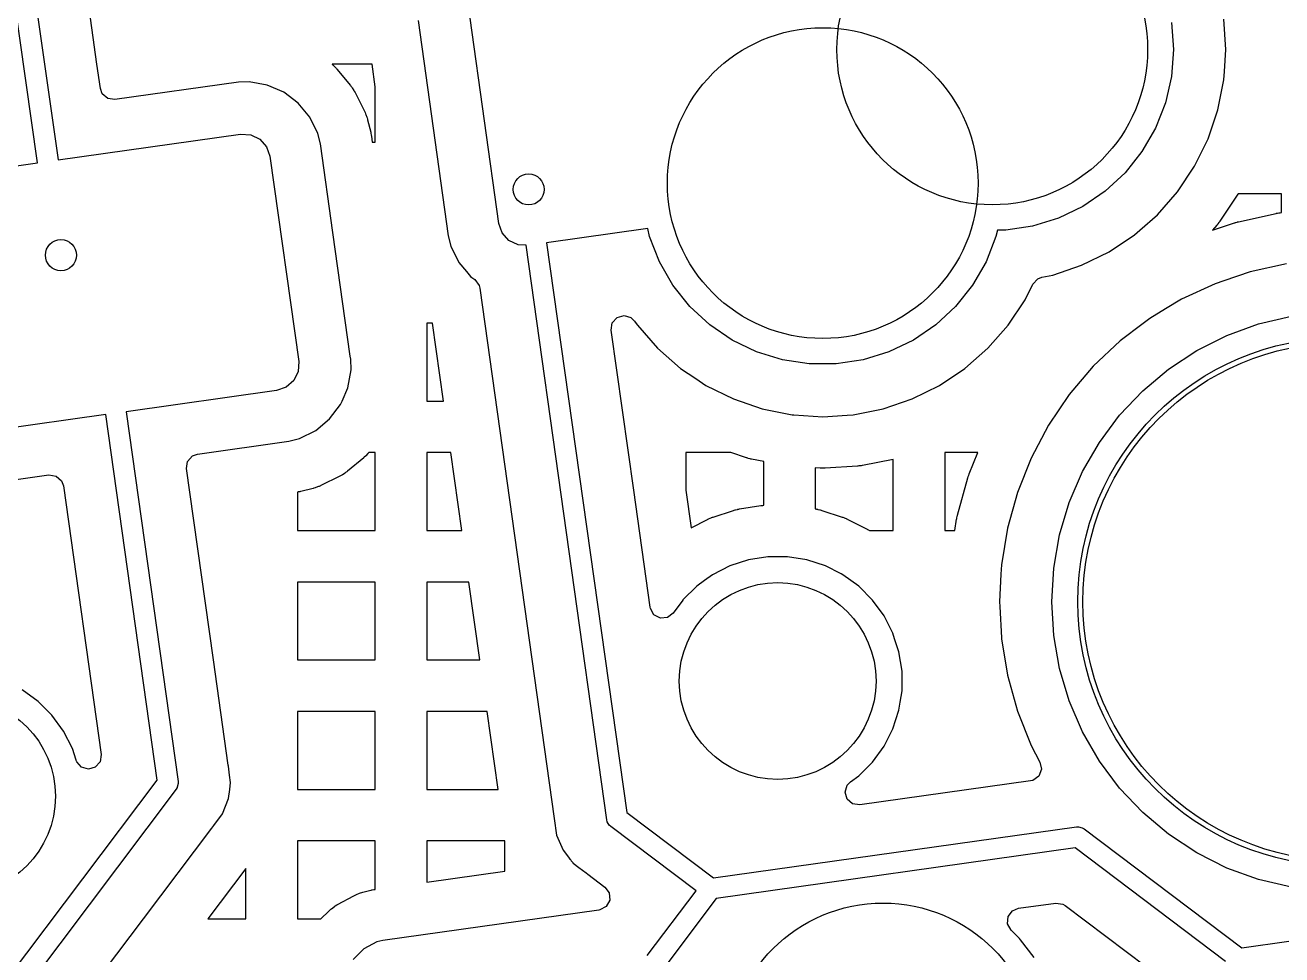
# Model space of a CAD drawing. Extents: x 2.49 to 8.57, y -5.87 to -1.87.
# Drawn here: x 3.3771 to 3.8548, y -4.6302 to -4.2768 of the extents above; entities that cross this region are included whole.
import ezdxf

# ---------------------------------------------------------------- set-up
doc = ezdxf.new("R2010")
doc.units = 0
doc.header["$MEASUREMENT"] = 0
doc.layers.add('BLACK', color=7, linetype='CONTINUOUS')

msp = doc.modelspace()

# ---------------------------------------------------------------- linework, layer by layer
at = {"layer": 'BLACK', "linetype": 'CONTINUOUS'}
for p, q in [((3.38184, -4.32911), (3.37303, -4.26643)), ((3.38101, -4.26664), (3.38964, -4.32802)), ((3.40443, -4.29165), (3.40106, -4.26772)), ((3.52648, -4.27499), (3.53799, -4.35686)), ((3.55723, -4.35217), (3.54627, -4.2742)), ((3.83353, -4.28606), (3.83277, -4.27447)), ((3.81286, -4.27579), (3.81363, -4.28606)), ((3.81363, -4.28606), (3.81286, -4.29633)), ((3.83298, -4.29443), (3.83353, -4.28606)), ((3.83353, -4.28606), (3.83353, -4.28606)), ((3.40573, -4.30093), (3.40443, -4.29165)), ((3.50903, -4.29165), (3.49378, -4.29165)), ((3.49378, -4.29165), (3.49386, -4.29172)), ((3.49386, -4.29172), (3.49407, -4.29191)), ((3.49407, -4.29191), (3.49489, -4.2927)), ((3.49489, -4.2927), (3.49509, -4.2929)), ((3.49509, -4.2929), (3.49548, -4.29332)), ((3.49548, -4.29332), (3.49567, -4.29354)), ((3.49567, -4.29354), (3.50081, -4.29973)), ((3.51024, -4.3003), (3.50903, -4.29165)), ((3.83277, -4.29765), (3.83298, -4.29443)), ((3.45824, -4.29848), (3.41124, -4.30508)), ((3.46231, -4.29832), (3.45824, -4.29848)), ((3.45824, -4.29848), (3.45824, -4.29848)), ((3.4691, -4.29956), (3.46231, -4.29832)), ((3.46231, -4.29832), (3.46231, -4.29832)), ((3.81286, -4.29633), (3.81057, -4.30637)), ((3.8305, -4.30904), (3.83277, -4.29765)), ((3.40645, -4.30287), (3.40573, -4.30093)), ((3.40852, -4.30468), (3.40645, -4.30287)), ((3.47543, -4.30233), (3.4691, -4.29956)), ((3.48086, -4.30642), (3.47543, -4.30233)), ((3.50081, -4.29973), (3.50099, -4.29995)), ((3.50099, -4.29995), (3.50132, -4.30042)), ((3.50132, -4.30042), (3.50149, -4.30065)), ((3.50149, -4.30065), (3.50211, -4.30161)), ((3.50211, -4.30161), (3.50226, -4.30185)), ((3.50226, -4.30185), (3.50254, -4.30235)), ((3.50254, -4.30235), (3.50267, -4.3026)), ((3.50267, -4.3026), (3.50623, -4.30978)), ((3.51024, -4.32126), (3.51024, -4.3003)), ((3.41124, -4.30508), (3.40852, -4.30468)), ((3.48094, -4.30649), (3.48086, -4.30642)), ((3.48535, -4.31181), (3.48094, -4.30649)), ((3.48094, -4.30649), (3.48094, -4.30649)), ((3.81057, -4.30637), (3.80681, -4.31595)), ((3.48841, -4.31799), (3.48535, -4.31181)), ((3.48535, -4.31181), (3.48535, -4.31181)), ((3.50623, -4.30978), (3.50634, -4.31002)), ((3.50634, -4.31002), (3.50655, -4.31052)), ((3.50655, -4.31052), (3.50665, -4.31076)), ((3.50665, -4.31076), (3.50702, -4.31177)), ((3.50702, -4.31177), (3.5071, -4.31202)), ((3.5071, -4.31202), (3.50726, -4.31253)), ((3.50726, -4.31253), (3.50733, -4.31279)), ((3.50733, -4.31279), (3.50849, -4.3175)), ((3.82677, -4.32004), (3.8305, -4.30904)), ((3.38964, -4.32802), (3.45903, -4.31826)), ((3.45903, -4.31826), (3.46287, -4.31848)), ((3.48842, -4.318), (3.48841, -4.31799)), ((3.48939, -4.32195), (3.48842, -4.318)), ((3.50849, -4.3175), (3.50852, -4.31762)), ((3.50852, -4.31762), (3.50857, -4.31787)), ((3.50857, -4.31787), (3.50859, -4.31799)), ((3.50859, -4.31799), (3.50869, -4.31848)), ((3.80681, -4.31595), (3.80166, -4.32487)), ((3.46287, -4.31848), (3.46633, -4.32015)), ((3.46633, -4.32015), (3.46889, -4.32301)), ((3.46889, -4.32301), (3.47015, -4.32664)), ((3.49413, -4.35568), (3.48939, -4.32195)), ((3.50869, -4.31848), (3.50871, -4.3186)), ((3.50871, -4.3186), (3.50875, -4.31885)), ((3.50875, -4.31885), (3.50877, -4.31897)), ((3.50877, -4.31897), (3.50909, -4.32126)), ((3.50909, -4.32126), (3.51024, -4.32126)), ((3.82163, -4.33046), (3.82677, -4.32004)), ((3.47015, -4.32664), (3.48111, -4.40461)), ((3.80166, -4.32487), (3.79524, -4.33292)), ((3.32333, -4.33733), (3.38184, -4.32911)), ((3.81518, -4.34011), (3.82163, -4.33046)), ((3.79524, -4.33292), (3.78769, -4.33993)), ((3.78769, -4.33993), (3.77918, -4.34573)), ((3.80752, -4.34885), (3.81518, -4.34011)), ((3.83811, -4.34108), (3.8313, -4.35127)), ((3.8382, -4.34095), (3.83811, -4.34108)), ((3.83825, -4.34087), (3.8382, -4.34095)), ((3.85473, -4.34087), (3.83825, -4.34087)), ((3.85473, -4.34805), (3.85473, -4.34087)), ((3.77918, -4.34573), (3.76991, -4.3502)), ((3.76991, -4.3502), (3.76007, -4.35323)), ((3.80078, -4.35476), (3.80752, -4.34885)), ((3.83102, -4.35167), (3.83093, -4.35179)), ((3.83121, -4.3514), (3.83102, -4.35167)), ((3.8313, -4.35127), (3.83121, -4.3514)), ((3.83729, -4.35178), (3.8378, -4.35164)), ((3.8378, -4.35164), (3.83793, -4.3516)), ((3.83793, -4.3516), (3.83819, -4.35154)), ((3.83819, -4.35154), (3.83832, -4.35151)), ((3.83832, -4.35151), (3.8526, -4.34837)), ((3.8526, -4.34837), (3.85273, -4.34834)), ((3.85273, -4.34834), (3.85299, -4.34829)), ((3.85299, -4.34829), (3.85312, -4.34827)), ((3.85312, -4.34827), (3.85364, -4.34818)), ((3.85364, -4.34818), (3.85377, -4.34816)), ((3.85377, -4.34816), (3.85404, -4.34813)), ((3.85404, -4.34813), (3.85417, -4.34811)), ((3.85417, -4.34811), (3.85473, -4.34805)), ((3.50072, -4.40259), (3.49413, -4.35568)), ((3.5585, -4.3558), (3.55723, -4.35217)), ((3.56105, -4.35866), (3.5585, -4.3558)), ((3.61379, -4.35416), (3.57536, -4.35956)), ((3.61448, -4.35717), (3.61379, -4.35416)), ((3.7467, -4.35477), (3.74615, -4.35717)), ((3.74988, -4.35477), (3.7467, -4.35477)), ((3.76007, -4.35323), (3.74988, -4.35477)), ((3.78913, -4.36296), (3.79879, -4.3565)), ((3.79879, -4.3565), (3.80078, -4.35476)), ((3.82842, -4.35476), (3.83678, -4.35194)), ((3.83013, -4.3528), (3.82842, -4.35476)), ((3.83023, -4.35268), (3.83013, -4.3528)), ((3.83044, -4.35243), (3.83023, -4.35268)), ((3.83054, -4.3523), (3.83044, -4.35243)), ((3.83093, -4.35179), (3.83054, -4.3523)), ((3.83678, -4.35194), (3.83691, -4.3519)), ((3.83691, -4.3519), (3.83717, -4.35182)), ((3.83717, -4.35182), (3.83729, -4.35178)), ((3.53799, -4.35686), (3.53799, -4.35686)), ((3.53799, -4.35686), (3.53896, -4.36081)), ((3.53896, -4.36081), (3.54203, -4.367)), ((3.56451, -4.36033), (3.56105, -4.35866)), ((3.56754, -4.3605), (3.56451, -4.36033)), ((3.59823, -4.57887), (3.56754, -4.3605)), ((3.57536, -4.35956), (3.6058, -4.57616)), ((3.61824, -4.36675), (3.61448, -4.35717)), ((3.74615, -4.35717), (3.74239, -4.36675)), ((3.77871, -4.36809), (3.78913, -4.36296)), ((3.54203, -4.367), (3.54203, -4.367)), ((3.54203, -4.367), (3.5449, -4.37047)), ((3.5449, -4.37047), (3.54644, -4.37232)), ((3.62339, -4.37567), (3.61824, -4.36675)), ((3.74239, -4.36675), (3.73724, -4.37567)), ((3.76772, -4.37183), (3.77871, -4.36809)), ((3.84279, -4.3706), (3.83272, -4.37399)), ((3.85655, -4.36757), (3.84279, -4.3706)), ((3.54644, -4.37232), (3.54691, -4.37268)), ((3.54691, -4.37268), (3.54803, -4.37352)), ((3.54803, -4.37352), (3.54967, -4.37573)), ((3.75721, -4.38126), (3.76016, -4.37528)), ((3.76016, -4.37528), (3.76202, -4.37325)), ((3.76202, -4.37325), (3.76358, -4.37265)), ((3.76358, -4.37265), (3.76772, -4.37183)), ((3.82944, -4.3751), (3.81665, -4.38102)), ((3.83272, -4.37399), (3.82944, -4.3751)), ((3.82944, -4.3751), (3.82944, -4.3751)), ((3.82944, -4.3751), (3.82944, -4.3751)), ((3.54967, -4.37573), (3.54993, -4.37674)), ((3.54993, -4.37674), (3.57826, -4.57836)), ((3.62981, -4.38372), (3.62339, -4.37567)), ((3.73724, -4.37567), (3.73082, -4.38372)), ((3.63735, -4.39073), (3.62981, -4.38372)), ((3.73082, -4.38372), (3.72327, -4.39073)), ((3.75076, -4.39091), (3.75721, -4.38126)), ((3.81057, -4.38468), (3.80458, -4.38828)), ((3.81665, -4.38102), (3.81057, -4.38468)), ((3.81665, -4.38102), (3.81665, -4.38102)), ((3.60032, -4.39001), (3.60213, -4.38794)), ((3.60213, -4.38794), (3.60477, -4.38717)), ((3.60477, -4.38717), (3.60741, -4.38795)), ((3.60741, -4.38795), (3.60882, -4.38934)), ((3.60882, -4.38934), (3.60937, -4.39017)), ((3.80458, -4.38828), (3.8021, -4.39017)), ((3.84599, -4.39038), (3.85846, -4.38743)), ((3.532, -4.39008), (3.52985, -4.39008)), ((3.52985, -4.39008), (3.52985, -4.41969)), ((3.53616, -4.41969), (3.532, -4.39008)), ((3.59992, -4.39273), (3.60032, -4.39001)), ((3.60847, -4.45358), (3.59992, -4.39273)), ((3.60937, -4.39017), (3.60987, -4.39091)), ((3.60987, -4.39091), (3.61753, -4.39965)), ((3.64586, -4.39653), (3.63735, -4.39073)), ((3.72327, -4.39073), (3.71476, -4.39653)), ((3.7431, -4.39965), (3.75076, -4.39091)), ((3.8021, -4.39017), (3.79336, -4.39681)), ((3.83394, -4.39477), (3.84599, -4.39038)), ((3.65514, -4.40099), (3.64586, -4.39653)), ((3.71476, -4.39653), (3.70548, -4.40099)), ((3.79336, -4.39681), (3.78313, -4.4065)), ((3.79336, -4.39681), (3.79336, -4.39681)), ((3.82249, -4.40052), (3.83394, -4.39477)), ((3.5009, -4.40382), (3.50072, -4.40259)), ((3.50105, -4.40789), (3.5009, -4.40382)), ((3.61753, -4.39965), (3.62626, -4.4073)), ((3.66498, -4.40403), (3.65514, -4.40099)), ((3.67516, -4.40556), (3.66498, -4.40403)), ((3.69564, -4.40403), (3.68546, -4.40556)), ((3.70548, -4.40099), (3.69564, -4.40403)), ((3.73437, -4.4073), (3.7431, -4.39965)), ((3.81178, -4.40757), (3.82249, -4.40052)), ((3.48089, -4.40845), (3.47922, -4.41191)), ((3.48111, -4.40461), (3.48089, -4.40845)), ((3.49981, -4.41468), (3.50105, -4.40789)), ((3.62626, -4.4073), (3.63202, -4.41116)), ((3.68546, -4.40556), (3.67516, -4.40556)), ((3.72471, -4.41376), (3.73437, -4.4073)), ((3.78313, -4.4065), (3.77401, -4.41724)), ((3.80196, -4.41581), (3.81178, -4.40757)), ((3.47922, -4.41191), (3.47636, -4.41446)), ((3.63202, -4.41116), (3.63592, -4.41376)), ((3.63592, -4.41376), (3.64633, -4.41889)), ((3.71429, -4.41889), (3.72471, -4.41376)), ((3.47273, -4.41573), (3.41555, -4.42377)), ((3.47636, -4.41446), (3.47273, -4.41573)), ((3.49762, -4.41969), (3.49981, -4.41468)), ((3.77401, -4.41724), (3.7661, -4.4289)), ((3.77401, -4.41724), (3.77401, -4.41724)), ((3.79316, -4.42513), (3.80196, -4.41581)), ((3.49288, -4.42652), (3.49704, -4.42101)), ((3.49704, -4.42101), (3.49762, -4.41969)), ((3.52985, -4.41969), (3.53616, -4.41969)), ((3.64633, -4.41889), (3.65733, -4.42263)), ((3.65733, -4.42263), (3.66872, -4.42489)), ((3.6919, -4.42489), (3.70329, -4.42263)), ((3.70329, -4.42263), (3.71429, -4.41889)), ((3.40775, -4.42486), (3.33698, -4.43481)), ((3.42728, -4.56381), (3.40775, -4.42486)), ((3.41555, -4.42377), (3.4353, -4.56433)), ((3.48757, -4.43093), (3.49288, -4.42652)), ((3.66872, -4.42489), (3.66937, -4.42493)), ((3.66937, -4.42493), (3.68031, -4.42565)), ((3.68031, -4.42565), (3.68959, -4.42504)), ((3.68031, -4.42565), (3.68031, -4.42565)), ((3.68031, -4.42565), (3.68031, -4.42565)), ((3.68959, -4.42504), (3.6919, -4.42489)), ((3.78551, -4.43541), (3.79316, -4.42513)), ((3.48137, -4.434), (3.48757, -4.43093)), ((3.7661, -4.4289), (3.7595, -4.44135)), ((3.7661, -4.4289), (3.7661, -4.4289)), ((3.44264, -4.43986), (3.47742, -4.43497)), ((3.47742, -4.43497), (3.48137, -4.434)), ((3.7791, -4.44652), (3.78551, -4.43541)), ((3.43888, -4.44265), (3.44069, -4.44058)), ((3.44069, -4.44058), (3.44264, -4.43986)), ((3.50584, -4.44125), (3.49964, -4.44639)), ((3.50605, -4.44106), (3.50584, -4.44125)), ((3.50647, -4.44067), (3.50605, -4.44106)), ((3.50667, -4.44047), (3.50647, -4.44067)), ((3.50746, -4.43965), (3.50667, -4.44047)), ((3.50765, -4.43944), (3.50746, -4.43965)), ((3.50777, -4.43929), (3.50765, -4.43944)), ((3.51024, -4.43929), (3.50777, -4.43929)), ((3.51024, -4.4689), (3.51024, -4.43929)), ((3.53892, -4.43929), (3.52985, -4.43929)), ((3.52985, -4.43929), (3.52985, -4.4689)), ((3.54308, -4.4689), (3.53892, -4.43929)), ((3.64543, -4.43929), (3.62827, -4.43929)), ((3.62827, -4.43929), (3.62827, -4.45358)), ((3.65133, -4.4413), (3.64543, -4.43929)), ((3.65148, -4.44134), (3.65133, -4.4413)), ((3.65179, -4.44144), (3.65148, -4.44134)), ((3.65195, -4.44148), (3.65179, -4.44144)), ((3.65257, -4.44165), (3.65195, -4.44148)), ((3.65272, -4.44169), (3.65257, -4.44165)), ((3.65304, -4.44176), (3.65272, -4.44169)), ((3.65319, -4.44179), (3.65304, -4.44176)), ((3.65788, -4.44273), (3.65319, -4.44179)), ((3.70709, -4.44186), (3.69541, -4.44418)), ((3.70709, -4.4689), (3.70709, -4.44186)), ((3.73922, -4.43929), (3.7267, -4.43929)), ((3.7267, -4.43929), (3.7267, -4.4689)), ((3.73598, -4.44743), (3.73922, -4.43929)), ((3.7595, -4.44135), (3.75429, -4.45444)), ((3.7595, -4.44135), (3.7595, -4.44135)), ((3.43848, -4.44537), (3.43888, -4.44265)), ((3.43974, -4.45431), (3.43848, -4.44537)), ((3.49872, -4.44706), (3.49776, -4.44769)), ((3.49896, -4.4469), (3.49872, -4.44706)), ((3.49942, -4.44656), (3.49896, -4.4469)), ((3.49964, -4.44639), (3.49942, -4.44656)), ((3.65788, -4.44512), (3.65788, -4.44273)), ((3.65788, -4.45932), (3.65788, -4.44512)), ((3.67935, -4.44524), (3.67749, -4.44512)), ((3.67749, -4.44512), (3.67749, -4.46069)), ((3.67951, -4.44525), (3.67935, -4.44524)), ((3.67983, -4.44526), (3.67951, -4.44525)), ((3.67999, -4.44526), (3.67983, -4.44526)), ((3.68063, -4.44526), (3.67999, -4.44526)), ((3.68079, -4.44526), (3.68063, -4.44526)), ((3.68111, -4.44525), (3.68079, -4.44526)), ((3.68127, -4.44524), (3.68111, -4.44525)), ((3.6935, -4.44444), (3.68127, -4.44524)), ((3.69366, -4.44442), (3.6935, -4.44444)), ((3.69398, -4.44439), (3.69366, -4.44442)), ((3.69414, -4.44437), (3.69398, -4.44439)), ((3.69478, -4.44429), (3.69414, -4.44437)), ((3.69494, -4.44427), (3.69478, -4.44429)), ((3.69525, -4.44421), (3.69494, -4.44427)), ((3.69541, -4.44418), (3.69525, -4.44421)), ((3.77402, -4.45829), (3.7791, -4.44652)), ((3.34924, -4.45298), (3.38615, -4.4478)), ((3.38615, -4.4478), (3.38887, -4.4482)), ((3.38887, -4.4482), (3.39094, -4.45)), ((3.39094, -4.45), (3.39166, -4.45195)), ((3.39166, -4.45195), (3.40602, -4.5541)), ((3.48935, -4.45192), (3.48886, -4.45213)), ((3.48959, -4.4518), (3.48935, -4.45192)), ((3.49677, -4.44825), (3.48959, -4.4518)), ((3.49702, -4.44812), (3.49677, -4.44825)), ((3.49752, -4.44783), (3.49702, -4.44812)), ((3.49776, -4.44769), (3.49752, -4.44783)), ((3.73155, -4.46303), (3.73547, -4.44894)), ((3.73547, -4.44894), (3.7355, -4.44881)), ((3.7355, -4.44881), (3.73558, -4.44855)), ((3.73558, -4.44855), (3.73562, -4.44843)), ((3.73562, -4.44843), (3.73579, -4.44792)), ((3.73579, -4.44792), (3.73584, -4.4478)), ((3.73584, -4.4478), (3.73593, -4.44755)), ((3.73593, -4.44755), (3.73598, -4.44743)), ((3.44871, -4.51811), (3.43974, -4.45431)), ((3.48077, -4.45429), (3.48064, -4.45431)), ((3.48064, -4.45431), (3.48064, -4.4689)), ((3.48089, -4.45427), (3.48077, -4.45429)), ((3.48138, -4.45417), (3.48089, -4.45427)), ((3.48151, -4.45415), (3.48138, -4.45417)), ((3.48175, -4.45409), (3.48151, -4.45415)), ((3.48187, -4.45407), (3.48175, -4.45409)), ((3.48658, -4.45291), (3.48187, -4.45407)), ((3.48684, -4.45283), (3.48658, -4.45291)), ((3.48735, -4.45268), (3.48684, -4.45283)), ((3.48761, -4.45259), (3.48735, -4.45268)), ((3.48861, -4.45223), (3.48761, -4.45259)), ((3.48886, -4.45213), (3.48861, -4.45223)), ((3.61473, -4.49811), (3.60847, -4.45358)), ((3.62827, -4.45358), (3.63028, -4.46784)), ((3.75429, -4.45444), (3.75052, -4.46801)), ((3.75429, -4.45444), (3.75429, -4.45444)), ((3.63861, -4.4638), (3.64642, -4.46126)), ((3.64642, -4.46126), (3.6466, -4.4612)), ((3.6466, -4.4612), (3.64697, -4.4611)), ((3.64697, -4.4611), (3.64716, -4.46105)), ((3.64716, -4.46105), (3.64791, -4.46087)), ((3.64791, -4.46087), (3.6481, -4.46083)), ((3.6481, -4.46083), (3.64847, -4.46075)), ((3.64847, -4.46075), (3.64866, -4.46072)), ((3.64866, -4.46072), (3.65677, -4.45944)), ((3.65677, -4.45944), (3.65696, -4.45941)), ((3.65696, -4.45941), (3.65735, -4.45936)), ((3.65735, -4.45936), (3.65754, -4.45935)), ((3.65754, -4.45935), (3.65788, -4.45932)), ((3.67749, -4.46069), (3.67769, -4.46072)), ((3.67769, -4.46072), (3.67788, -4.46075)), ((3.67788, -4.46075), (3.67826, -4.46083)), ((3.67826, -4.46083), (3.67845, -4.46087)), ((3.67845, -4.46087), (3.6792, -4.46105)), ((3.6792, -4.46105), (3.67938, -4.4611)), ((3.67938, -4.4611), (3.67976, -4.4612)), ((3.67976, -4.4612), (3.67994, -4.46126)), ((3.67994, -4.46126), (3.68775, -4.4638)), ((3.77034, -4.47057), (3.77402, -4.45829)), ((3.63028, -4.46784), (3.63648, -4.46468)), ((3.63648, -4.46468), (3.63665, -4.4646)), ((3.63665, -4.4646), (3.637, -4.46443)), ((3.637, -4.46443), (3.63718, -4.46436)), ((3.63718, -4.46436), (3.63789, -4.46406)), ((3.63789, -4.46406), (3.63807, -4.46399)), ((3.63807, -4.46399), (3.63843, -4.46386)), ((3.63843, -4.46386), (3.63861, -4.4638)), ((3.68775, -4.4638), (3.68793, -4.46386)), ((3.68793, -4.46386), (3.68829, -4.46399)), ((3.68829, -4.46399), (3.68847, -4.46406)), ((3.68847, -4.46406), (3.68918, -4.46436)), ((3.68918, -4.46436), (3.68936, -4.46443)), ((3.68936, -4.46443), (3.68971, -4.4646)), ((3.68971, -4.4646), (3.68988, -4.46468)), ((3.68988, -4.46468), (3.69719, -4.46841)), ((3.7305, -4.4689), (3.73121, -4.46458)), ((3.73121, -4.46458), (3.73124, -4.46445)), ((3.73124, -4.46445), (3.73129, -4.46419)), ((3.73129, -4.46419), (3.73131, -4.46406)), ((3.73131, -4.46406), (3.73143, -4.46354)), ((3.73143, -4.46354), (3.73146, -4.46341)), ((3.73146, -4.46341), (3.73152, -4.46315)), ((3.73152, -4.46315), (3.73155, -4.46303)), ((3.48064, -4.4689), (3.51024, -4.4689)), ((3.52985, -4.4689), (3.54308, -4.4689)), ((3.69719, -4.46841), (3.69736, -4.4685)), ((3.69736, -4.4685), (3.6977, -4.46869)), ((3.6977, -4.46869), (3.69787, -4.46878)), ((3.69787, -4.46878), (3.69805, -4.4689)), ((3.69805, -4.4689), (3.70709, -4.4689)), ((3.7267, -4.4689), (3.7305, -4.4689)), ((3.75052, -4.46802), (3.74824, -4.48192)), ((3.75052, -4.46801), (3.75052, -4.46802)), ((3.76812, -4.48319), (3.77034, -4.47057)), ((3.65211, -4.48003), (3.64504, -4.48232)), ((3.65946, -4.47886), (3.65211, -4.48003)), ((3.6669, -4.47886), (3.65946, -4.47886)), ((3.65946, -4.47886), (3.65946, -4.47886)), ((3.67425, -4.48003), (3.6669, -4.47886)), ((3.6669, -4.47886), (3.6669, -4.47886)), ((3.68132, -4.48232), (3.67425, -4.48003)), ((3.64504, -4.48232), (3.63841, -4.4857)), ((3.68728, -4.48536), (3.68132, -4.48232)), ((3.68795, -4.4857), (3.68728, -4.48536)), ((3.74824, -4.48192), (3.74804, -4.48556)), ((3.74824, -4.48192), (3.74824, -4.48192)), ((3.74824, -4.48192), (3.74824, -4.48192)), ((3.76737, -4.49599), (3.76812, -4.48319)), ((3.51024, -4.4885), (3.48064, -4.4885)), ((3.48064, -4.4885), (3.48064, -4.51811)), ((3.51024, -4.51811), (3.51024, -4.4885)), ((3.54584, -4.4885), (3.52985, -4.4885)), ((3.52985, -4.4885), (3.52985, -4.51811)), ((3.55, -4.51811), (3.54584, -4.4885)), ((3.63239, -4.49007), (3.62713, -4.49533)), ((3.63533, -4.48794), (3.63239, -4.49007)), ((3.63239, -4.49007), (3.63239, -4.49007)), ((3.63239, -4.49007), (3.63239, -4.49007)), ((3.63841, -4.4857), (3.63533, -4.48794)), ((3.69397, -4.49007), (3.68795, -4.4857)), ((3.69923, -4.49534), (3.69397, -4.49007)), ((3.74804, -4.48556), (3.74748, -4.49599)), ((3.61481, -4.49854), (3.61473, -4.49811)), ((3.61617, -4.50094), (3.61481, -4.49854)), ((3.62713, -4.49534), (3.62352, -4.5003)), ((3.62713, -4.49533), (3.62713, -4.49534)), ((3.7036, -4.50135), (3.69923, -4.49534)), ((3.74748, -4.49599), (3.74748, -4.49599)), ((3.74748, -4.49599), (3.74757, -4.4978)), ((3.74757, -4.4978), (3.74822, -4.50969)), ((3.76812, -4.50879), (3.76737, -4.49599)), ((3.6186, -4.50222), (3.61617, -4.50094)), ((3.62134, -4.50198), (3.6186, -4.50222)), ((3.62352, -4.5003), (3.62134, -4.50198)), ((3.7049, -4.50389), (3.7036, -4.50135)), ((3.70698, -4.50798), (3.7049, -4.50389)), ((3.70765, -4.51006), (3.70698, -4.50798)), ((3.70698, -4.50798), (3.70698, -4.50798)), ((3.70698, -4.50798), (3.70698, -4.50798)), ((3.77034, -4.52141), (3.76812, -4.50879)), ((3.70928, -4.51506), (3.70765, -4.51006)), ((3.74822, -4.50969), (3.74824, -4.51006)), ((3.74824, -4.51006), (3.74824, -4.51006)), ((3.74824, -4.51006), (3.75052, -4.52396)), ((3.45433, -4.55811), (3.44871, -4.51811)), ((3.48064, -4.51811), (3.51024, -4.51811)), ((3.52985, -4.51811), (3.55, -4.51811)), ((3.71044, -4.52241), (3.70928, -4.51506)), ((3.71044, -4.52985), (3.71044, -4.52241)), ((3.77402, -4.53369), (3.77034, -4.52141)), ((3.75052, -4.52396), (3.75052, -4.52396)), ((3.75052, -4.52396), (3.75429, -4.53754)), ((3.38207, -4.53391), (3.37605, -4.52954)), ((3.70976, -4.53413), (3.71044, -4.52985)), ((3.38733, -4.53917), (3.38207, -4.53391)), ((3.51024, -4.53772), (3.48064, -4.53772)), ((3.48064, -4.53772), (3.48064, -4.56732)), ((3.51024, -4.56732), (3.51024, -4.53772)), ((3.55275, -4.53772), (3.52985, -4.53772)), ((3.52985, -4.53772), (3.52985, -4.56732)), ((3.55691, -4.56732), (3.55275, -4.53772)), ((3.70698, -4.54427), (3.70928, -4.53719)), ((3.70928, -4.53719), (3.70976, -4.53413)), ((3.75429, -4.53754), (3.75429, -4.53754)), ((3.75429, -4.53754), (3.7595, -4.55063)), ((3.7791, -4.54546), (3.77402, -4.53369)), ((3.39171, -4.54519), (3.38733, -4.53917)), ((3.39508, -4.55182), (3.39171, -4.54519)), ((3.7036, -4.5509), (3.70698, -4.54427)), ((3.78551, -4.55657), (3.7791, -4.54546)), ((3.3965, -4.55617), (3.39508, -4.55182)), ((3.69923, -4.55692), (3.7036, -4.5509)), ((3.7595, -4.55063), (3.7595, -4.55063)), ((3.7595, -4.55063), (3.76288, -4.55701)), ((3.39654, -4.55629), (3.3965, -4.55617)), ((3.39673, -4.5568), (3.39654, -4.55629)), ((3.39853, -4.55888), (3.39673, -4.5568)), ((3.40562, -4.55683), (3.40381, -4.5589)), ((3.40602, -4.5541), (3.40562, -4.55683)), ((3.69397, -4.56218), (3.69923, -4.55692)), ((3.76288, -4.55701), (3.76343, -4.5597)), ((3.79316, -4.56685), (3.78551, -4.55657)), ((3.40117, -4.55967), (3.39853, -4.55888)), ((3.40381, -4.5589), (3.40117, -4.55967)), ((3.45438, -4.55847), (3.45433, -4.55811)), ((3.45433, -4.55811), (3.45433, -4.55811)), ((3.45438, -4.55851), (3.45438, -4.55847)), ((3.45487, -4.56198), (3.45438, -4.55851)), ((3.45438, -4.55851), (3.45438, -4.55851)), ((3.76343, -4.5597), (3.76244, -4.56227)), ((3.37079, -4.63878), (3.42728, -4.56381)), ((3.43495, -4.56659), (3.43455, -4.56725)), ((3.43497, -4.56651), (3.43495, -4.56659)), ((3.43533, -4.5651), (3.43497, -4.56651)), ((3.4353, -4.56433), (3.43533, -4.5651)), ((3.45525, -4.56467), (3.45487, -4.56198)), ((3.45492, -4.56732), (3.45525, -4.56467)), ((3.68881, -4.5684), (3.68959, -4.56576)), ((3.68959, -4.56576), (3.69082, -4.56446)), ((3.69082, -4.56446), (3.69397, -4.56218)), ((3.75925, -4.56413), (3.69437, -4.57325)), ((3.76022, -4.56389), (3.75925, -4.56413)), ((3.76244, -4.56227), (3.76022, -4.56389)), ((3.43455, -4.56725), (3.37609, -4.64482)), ((3.45216, -4.57662), (3.45449, -4.57085)), ((3.45449, -4.57085), (3.45492, -4.56732)), ((3.48064, -4.56732), (3.51024, -4.56732)), ((3.52985, -4.56732), (3.55691, -4.56732)), ((3.68958, -4.57104), (3.68881, -4.5684)), ((3.69165, -4.57285), (3.68958, -4.57104)), ((3.80196, -4.57617), (3.79316, -4.56685)), ((3.6058, -4.57616), (3.63873, -4.60097)), ((3.69437, -4.57325), (3.69165, -4.57285)), ((3.81178, -4.58441), (3.80196, -4.57617)), ((3.44807, -4.58204), (3.44884, -4.58103)), ((3.44884, -4.58103), (3.45216, -4.57662)), ((3.57826, -4.57836), (3.57826, -4.57836)), ((3.57826, -4.57836), (3.57915, -4.58469)), ((3.59842, -4.57962), (3.59823, -4.57887)), ((3.59919, -4.58094), (3.59842, -4.57962)), ((3.59976, -4.58146), (3.59919, -4.58094)), ((3.42208, -4.61654), (3.44807, -4.58204)), ((3.44807, -4.58204), (3.44807, -4.58204)), ((3.57915, -4.58469), (3.58159, -4.59042)), ((3.63215, -4.60587), (3.59976, -4.58146)), ((3.63873, -4.60097), (3.77672, -4.58157)), ((3.77672, -4.58157), (3.77749, -4.58154)), ((3.77749, -4.58154), (3.77898, -4.58192)), ((3.77898, -4.58192), (3.77964, -4.58233)), ((3.77964, -4.58233), (3.83965, -4.62755)), ((3.82249, -4.59146), (3.81178, -4.58441)), ((3.51024, -4.58693), (3.48064, -4.58693)), ((3.48064, -4.58693), (3.48064, -4.61654)), ((3.51024, -4.60257), (3.51024, -4.58693)), ((3.55945, -4.58693), (3.52985, -4.58693)), ((3.52985, -4.58693), (3.52985, -4.60257)), ((3.55945, -4.59841), (3.55945, -4.58693)), ((3.58159, -4.59042), (3.58159, -4.59042)), ((3.58159, -4.59042), (3.58362, -4.59303)), ((3.7762, -4.5896), (3.63982, -4.60876)), ((3.83345, -4.63274), (3.7762, -4.5896)), ((3.58362, -4.59303), (3.58423, -4.59381)), ((3.58423, -4.59381), (3.58439, -4.59401)), ((3.58439, -4.59401), (3.58439, -4.59401)), ((3.58439, -4.59401), (3.58439, -4.59401)), ((3.58439, -4.59401), (3.58473, -4.59444)), ((3.58473, -4.59444), (3.5853, -4.59517)), ((3.5853, -4.59517), (3.58537, -4.59526)), ((3.58537, -4.59526), (3.58542, -4.59533)), ((3.58542, -4.59533), (3.5876, -4.59697)), ((3.83394, -4.59721), (3.82249, -4.59146)), ((3.46103, -4.59743), (3.44663, -4.61654)), ((3.46103, -4.61654), (3.46103, -4.59743)), ((3.52985, -4.60257), (3.55945, -4.59841)), ((3.5876, -4.59697), (3.59039, -4.59907)), ((3.59039, -4.59907), (3.59039, -4.59907)), ((3.59039, -4.59907), (3.59102, -4.59955)), ((3.59102, -4.59955), (3.59752, -4.60444)), ((3.84599, -4.60159), (3.83394, -4.59721)), ((3.51024, -4.60533), (3.51024, -4.60257)), ((3.59752, -4.60444), (3.59916, -4.60665)), ((3.85846, -4.60455), (3.84599, -4.60159)), ((3.49589, -4.61109), (3.50203, -4.60777)), ((3.50203, -4.60777), (3.5023, -4.60763)), ((3.5023, -4.60763), (3.50286, -4.60737)), ((3.50286, -4.60737), (3.50314, -4.60725)), ((3.50314, -4.60725), (3.50428, -4.60681)), ((3.50428, -4.60681), (3.50457, -4.60671)), ((3.50457, -4.60671), (3.50516, -4.60652)), ((3.50516, -4.60652), (3.50545, -4.60643)), ((3.50545, -4.60643), (3.50859, -4.60564)), ((3.50859, -4.60564), (3.50872, -4.60561)), ((3.50872, -4.60561), (3.50897, -4.60556)), ((3.50897, -4.60556), (3.5091, -4.60553)), ((3.5091, -4.60553), (3.50962, -4.60543)), ((3.50962, -4.60543), (3.50974, -4.60541)), ((3.50974, -4.60541), (3.51, -4.60536)), ((3.51, -4.60536), (3.51013, -4.60534)), ((3.51013, -4.60534), (3.51024, -4.60533)), ((3.59935, -4.6094), (3.59802, -4.61181)), ((3.59916, -4.60665), (3.59935, -4.6094)), ((3.61358, -4.6305), (3.63215, -4.60587)), ((3.63982, -4.60876), (3.61987, -4.63524)), ((3.48957, -4.61654), (3.49253, -4.6136)), ((3.49253, -4.6136), (3.49278, -4.61336)), ((3.49278, -4.61336), (3.49332, -4.6129)), ((3.49332, -4.6129), (3.49359, -4.61268)), ((3.49359, -4.61268), (3.49471, -4.61185)), ((3.49471, -4.61185), (3.495, -4.61165)), ((3.495, -4.61165), (3.49559, -4.61127)), ((3.49559, -4.61127), (3.49589, -4.61109)), ((3.59526, -4.61318), (3.51312, -4.62472)), ((3.5956, -4.61312), (3.59526, -4.61318)), ((3.59802, -4.61181), (3.5956, -4.61312)), ((3.75078, -4.61565), (3.75243, -4.61345)), ((3.75243, -4.61345), (3.75468, -4.61252)), ((3.75468, -4.61252), (3.76886, -4.61053)), ((3.76886, -4.61053), (3.77158, -4.61093)), ((3.77158, -4.61093), (3.77247, -4.61146)), ((3.77247, -4.61146), (3.81111, -4.64058)), ((3.40687, -4.63672), (3.42208, -4.61654)), ((3.44663, -4.61654), (3.46103, -4.61654)), ((3.48064, -4.61654), (3.48957, -4.61654)), ((3.75058, -4.61839), (3.75078, -4.61565)), ((3.7519, -4.62081), (3.75058, -4.61839)), ((3.75514, -4.62405), (3.7519, -4.62081)), ((3.50585, -4.628), (3.50183, -4.63199)), ((3.51083, -4.6253), (3.50585, -4.628)), ((3.51312, -4.62472), (3.51083, -4.6253)), ((3.51312, -4.62472), (3.51312, -4.62472)), ((3.75515, -4.62405), (3.75514, -4.62405)), ((3.75553, -4.62454), (3.75515, -4.62405)), ((3.75515, -4.62405), (3.75515, -4.62405)), ((3.76064, -4.63122), (3.75553, -4.62454)), ((3.83965, -4.62755), (3.85753, -4.62504))]:
    msp.add_line(p, q, dxfattribs=at)
at = {"layer": 'BLACK'}
for centre, radius in [((3.74474, -4.28606), 0.05906), ((3.68031, -4.33686), 0.05906), ((3.56853, -4.33925), 0.00591), ((3.39075, -4.36424), 0.00591), ((3.87761, -4.49599), 0.10039), ((3.87761, -4.49599), 0.09843), ((3.66318, -4.52613), 0.0374), ((3.35128, -4.56996), 0.0374), ((3.70322, -4.66959), 0.05906)]:
    msp.add_circle(centre, radius, dxfattribs=at)

doc.saveas('drawing.dxf')
